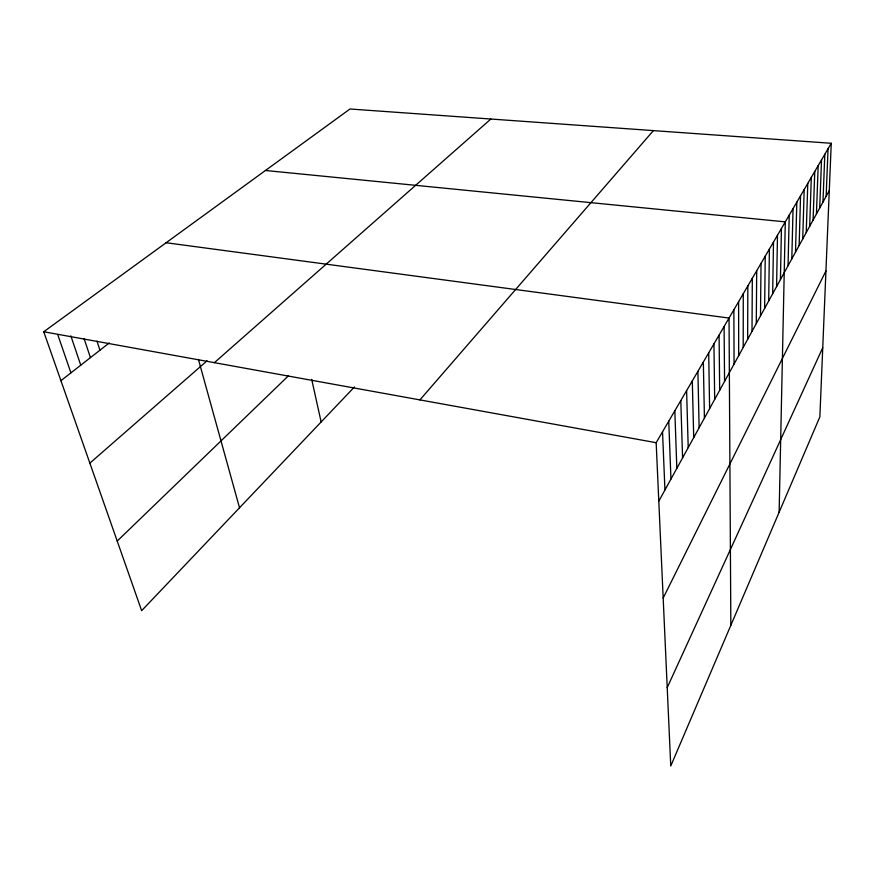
<?xml version="1.0" encoding="UTF-8"?>
<svg xmlns="http://www.w3.org/2000/svg" width="875" height="875" viewBox="0 0 875 875"><rect width="100%" height="100%" fill="white"/><g stroke="black" fill="none" stroke-linecap="round" stroke-linejoin="round"><path stroke-width="1.31" d="M743.203 347.408L743.269 293.727M747.655 339.314L747.83 285.928M752.008 331.373L752.314 278.272M756.295 323.564L756.7 270.758M760.495 315.908L761.02 263.386M764.63 308.383L765.253 256.145M768.688 300.989L769.409 249.047M772.669 293.727L773.489 242.069M776.584 286.595L777.492 235.211M780.434 279.584L781.43 228.473M779.133 512.247L785.302 221.867L265.464 170.483M788.047 265.716L789.217 215.162M791.809 258.858L793.056 208.589M795.506 252.12L796.83 202.136M799.148 245.492L800.548 195.781M802.725 238.984L804.191 189.547M806.236 232.575L807.778 183.411M809.692 226.275L811.3 177.384M813.094 220.084L814.767 171.467M816.441 213.992L818.18 165.637M819.722 207.998L821.527 159.906M822.959 202.103L824.819 154.273M826.142 196.295L828.056 148.728M831.25 143.281L819.864 416.861L670.753 766.008L656.162 442.695L831.25 143.281L350 108.992L43.75 331.756L141.652 610.684L354.452 386.947M667.22 687.586L822.741 347.714M663.173 598.041L825.934 270.988M658.809 501.189L829.281 190.586M419.913 399.897L653.406 130.605M117.217 541.067L288.455 375.791M214.386 362.666L490.864 119.033M89.862 463.137L207.08 360.795M60.922 380.669L109.288 342.923M166.119 242.747L729.039 318.062L730.844 625.308M43.75 331.756L656.162 442.695M57.684 334.436L70.93 372.859M70.853 335.869L80.763 365.181M84.12 338.614L90.431 357.645M96.983 341.141L99.936 350.219M198.428 359.439L239.52 507.784M311.686 379.302L321.136 421.98M662.528 431.812L664.945 490M668.752 421.181L670.95 479.062M674.833 410.78L676.823 468.355M680.783 400.597L682.577 457.877M686.602 390.644L688.209 447.617M692.3 380.887L693.722 437.566M697.889 371.35L699.125 427.722M703.347 362.009L704.419 418.075M708.695 352.855L709.614 408.625M713.934 343.897L714.689 399.361M719.075 335.114L719.677 390.272M724.106 326.506L724.566 381.369M733.873 309.794L734.059 364.066M738.62 301.689L738.675 355.655"/></g></svg>
